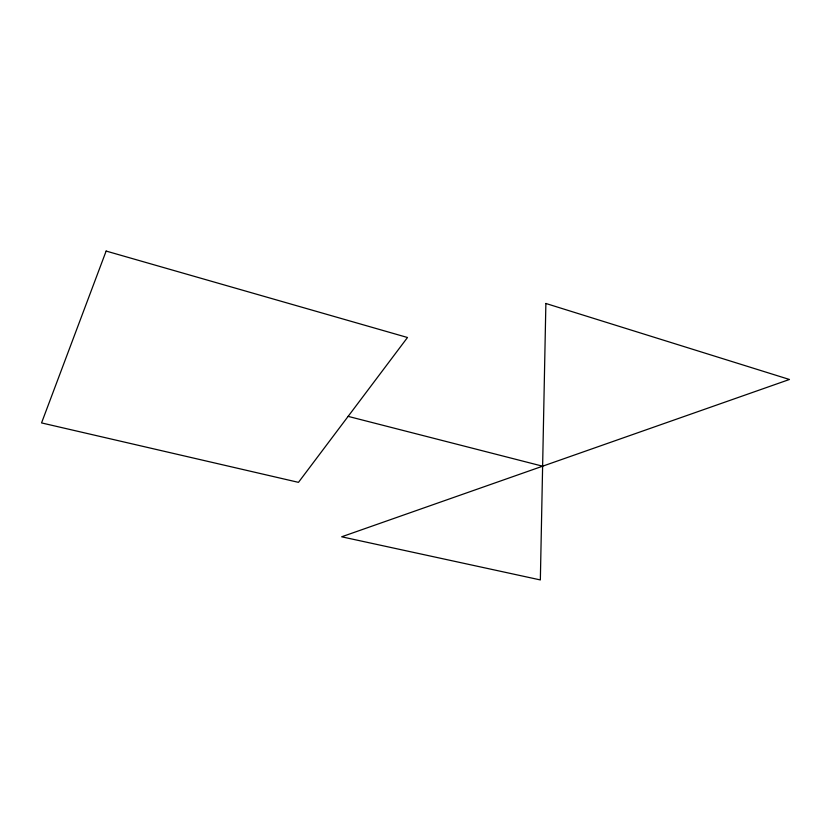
<?xml version="1.0" encoding="UTF-8"?>
<svg xmlns="http://www.w3.org/2000/svg" width="831" height="831" viewBox="0 0 831 831"><rect width="100%" height="100%" fill="white"/><g stroke="black" fill="none" stroke-linecap="round" stroke-linejoin="round"><path stroke-width="1.25" d="M348.127 416.373L542.612 466.191M545.874 303.471L540.347 579.934L341.666 536.795L789.45 379.476L545.874 303.471M106.139 251.066L41.55 422.917L298.474 482.354L407.491 337.5L106.139 251.066"/></g></svg>
